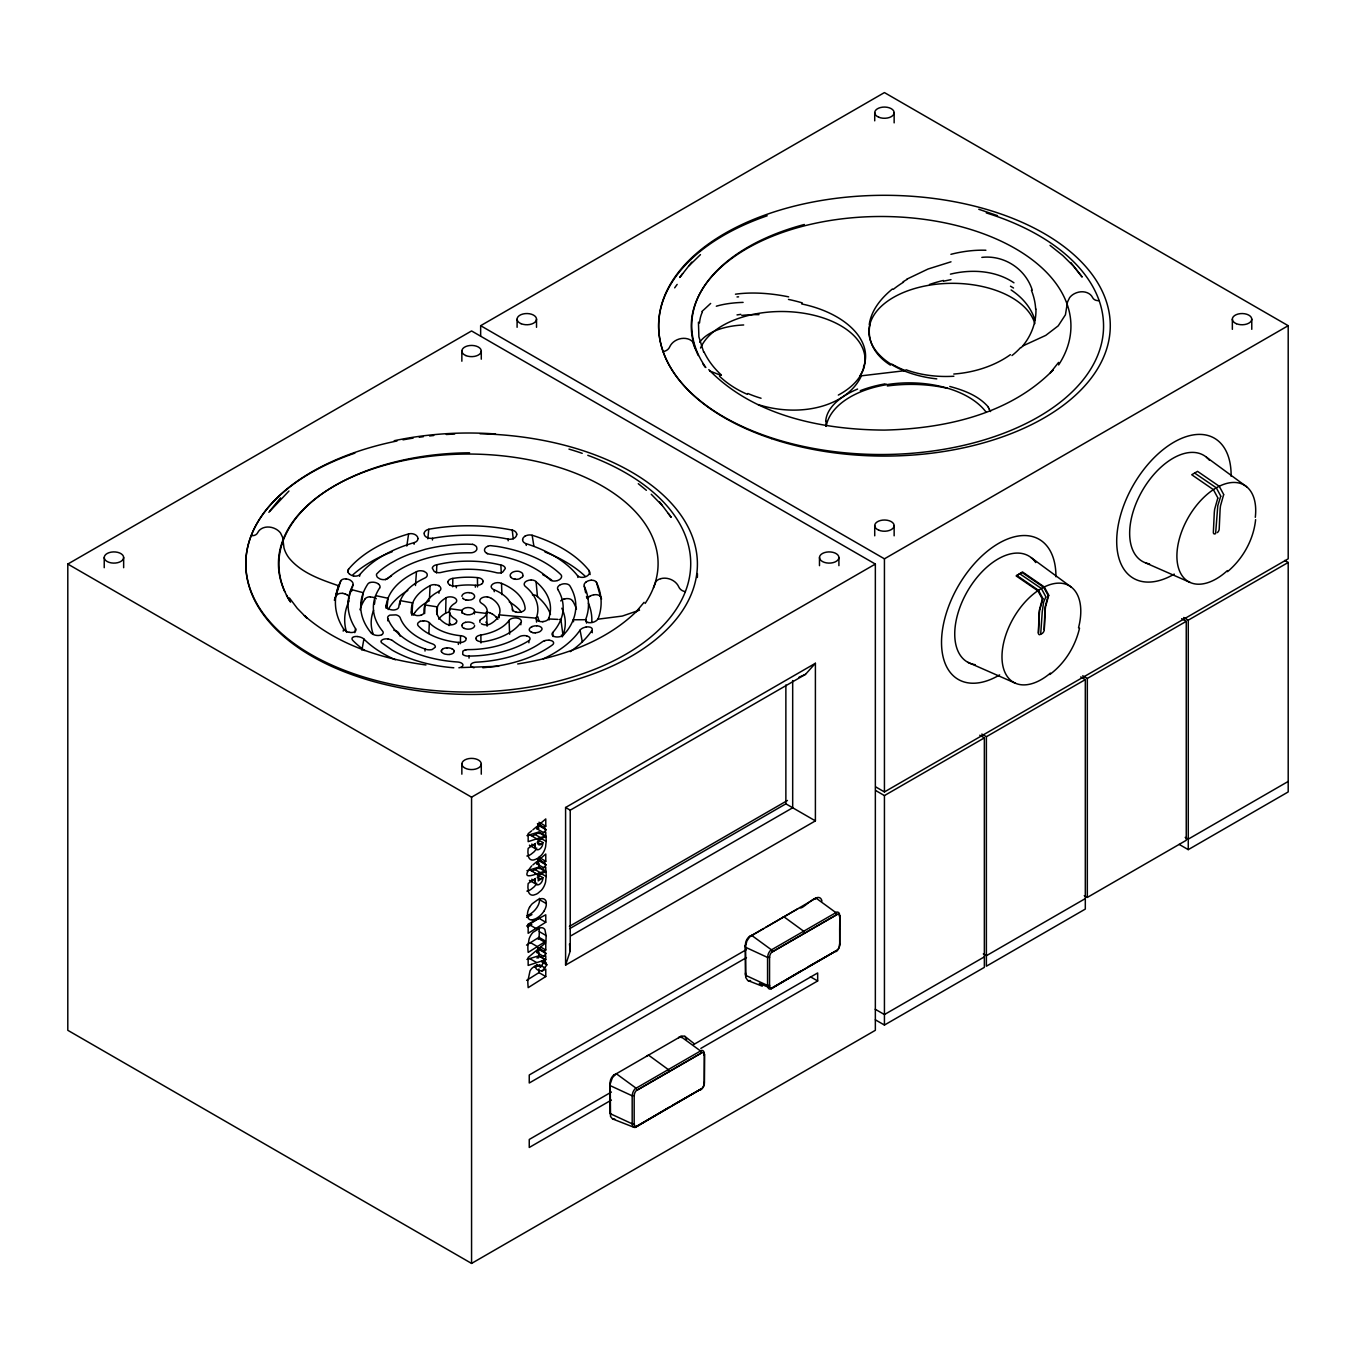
<?xml version="1.0" encoding="UTF-8"?>
<svg xmlns="http://www.w3.org/2000/svg" width="1356" height="1356" viewBox="0 0 1356 1356"><rect width="100%" height="100%" fill="white"/><g stroke="black" fill="none" stroke-linecap="round" stroke-linejoin="round"><path stroke-width="1.5" d="M480.651 336.186L480.651 325.694L884.434 92.581L1288.2 325.694L1288.2 558.825L884.434 791.938L875.908 787.022M538.925 927.996L539.281 932.064A41.087 23.713 -60 0 1 539.01 937.301L526.535 945.098M546.095 935.555L546.095 935.996A41.087 23.713 -60 0 1 545.824 941.233L528.196 952.387A52.087 30.069 -60 0 1 527.857 946.59L529.111 938.861A12.018 6.933 -60 0 1 530.094 936.555A10.78 6.221 -60 0 1 533.044 932.318L540.4 927.809A10.865 6.272 -60 0 1 543.62 928.335A11.577 6.678 -60 0 1 544.926 929.758L546.095 935.555L539.281 931.623M565.588 965.099L570.232 951.014L570.232 810.176L805.515 674.339L815.397 663.287L815.397 820.872L565.588 965.099L565.588 807.498L815.397 663.287M825.821 426.123L826.16 421.241M462.074 613.285L462.091 610.386L449.734 608.691L449.7 610.624M1041.984 633.608L1040.679 634.371L1042.255 611.641L1043.628 602.149L1045.747 597.149M1215.603 533.671L1217.79 505.669L1220.654 496.449M460.43 643.676L460.498 635.71A44.307 25.578 0 0 1 429.327 622.726L428.886 633.506M1039.815 634.693A3.204 1.831 -59.7 0 1 1038.408 633.099L1039.391 613.183A159.313 91.988 60 0 1 1039.73 609.963L1042.832 598.979M1042.391 633.32A3.204 1.848 -59.4 0 0 1044.239 629.659L1045.222 609.81A159.313 91.988 60 0 1 1045.578 606.59L1048.663 595.606M458.362 644.439L458.379 642.439A6.373 3.441 0.6 0 0 466.125 639.066A11.577 6.255 0.6 0 0 466.074 638.693L465.888 638.184M545.909 836.855A29.12 16.814 -60 0 1 546.163 841.432L545.587 846.873A13.729 7.916 -60 0 1 544.231 850.788A11.306 6.526 -60 0 1 543.603 852.009A10.39 6 -60 0 1 541.298 855.28L537.807 858.212A18.509 10.678 -60 0 1 536.145 859.128L533.705 859.958A11.373 6.56 -60 0 1 530.281 859.314A12.56 7.255 -60 0 1 528.518 856.755L527.925 852.568A37.849 21.849 -60 0 1 528.179 848.348L535.417 843.432A9.78 5.644 -60 0 0 535.179 846.059A7.492 4.322 -60 0 0 536.213 849.178L536.383 849.314M545.909 871.959A29.12 16.814 -60 0 1 546.163 876.535L545.587 881.959A13.729 7.916 -60 0 1 544.231 885.875A11.306 6.526 -60 0 1 543.603 887.112A10.39 6 -60 0 1 541.298 890.367L537.807 893.316A18.509 10.678 -60 0 1 536.145 894.231L533.705 895.062A11.373 6.56 -60 0 1 530.281 894.401A12.56 7.255 -60 0 1 528.518 891.858L527.925 887.655A37.849 21.849 -60 0 1 528.179 883.451L535.417 878.535M456.311 587.792L456.345 585.911A6.356 3.898 0.9 0 1 450.378 585.25L450.345 585.233A5.814 3.576 0.8 0 1 449.734 584.911M449.667 612.556L449.463 624.15L451.006 624.37M452.684 586.809L452.853 578.419A56.935 32.866 0 0 1 477.448 577.622A6.373 3.915 -0.5 0 1 483.075 581.199M438.666 619.15A32.137 18.543 0 0 1 445.649 613.183L445.988 597.894A31.629 18.255 0 0 0 445.904 623.777L446.649 624.167A6.119 3.458 1 0 0 449.005 624.794A6.356 3.593 1 0 0 455.175 623.709M539.451 898.333A9.153 5.288 -60 0 1 539.502 898.757L539.451 901.232A9.204 5.305 -60 0 1 538.163 905.367L536.959 907.452A15.119 8.729 -60 0 1 531.247 913.334L530.281 913.995A22.221 12.831 -60 0 1 528.721 914.859L526.789 915.656M529.518 907.35A11.187 6.458 -60 0 1 532.332 903.672L537.586 899.859A15.543 8.967 -60 0 1 543.468 898.774A12.984 7.492 -60 0 1 544.129 899.096L544.976 899.672A9.085 5.255 -60 0 1 546.265 902.265L546.265 905.164A9.204 5.305 -60 0 1 544.976 909.3L543.773 911.385M1035.95 309.117C1036.323 323.27 1030.645 337.169 1021.254 347.644M437.157 614.607L437.395 606.895L425.038 604.962L424.631 613.624M438.954 593.233L439.005 591.335A6.407 3.865 2.3 0 0 440.666 587.707M653.507 587.843L655.948 581.487A12.78 10.187 21.1 0 1 659.626 579.029L660.728 578.656M436.479 572.927L436.852 564.74A82.207 47.46 0 0 1 500.873 565.045L502.127 565.333A5.865 3.729 -2.5 0 1 503.907 566.266A6.746 4.288 -2.4 0 1 504.957 567.435L505.144 567.808A4.763 3.034 -2.3 0 1 505.313 568.503L502.686 572.113A5.068 3.22 -2.2 0 1 501.957 572.418A8.95 5.678 -2.3 0 1 501.33 572.605A6.153 3.898 -2.3 0 1 499.584 572.944A6.814 4.305 -2.3 0 1 498.72 572.961A6.272 3.966 -2.3 0 1 496.415 572.69A69.597 40.188 0 0 0 441.107 572.435A6.272 3.966 2.2 0 1 438.395 572.673A6.814 4.322 2.2 0 1 437.717 572.622A5.966 3.78 2.2 0 1 436.208 572.317A8.95 5.695 2.2 0 1 435.581 572.113A5.305 3.356 2.2 0 1 434.852 571.808L434.649 571.69A15.645 9.967 2 0 0 434.174 571.418L432.31 568.164A4.763 3.034 2.1 0 1 432.496 567.486L432.7 567.113A6.695 4.254 2.2 0 1 434.106 565.706A5.865 3.729 2.4 0 1 435.581 565.045L436.852 564.74M429.479 598.86L430.072 585.69A56.935 32.866 0 0 0 411.41 611.709L411.275 613.641M425.004 651.05L425.106 649.015A82.207 47.46 0 0 1 388.002 618.878L387.697 618.116A5.865 3.288 5.6 0 1 387.884 616.81A6.746 3.797 5.5 0 1 388.799 615.777L389.172 615.522A4.763 2.661 5.4 0 1 389.952 615.132L396.003 614.878A5.068 2.848 5.3 0 1 396.8 615.115A8.95 5.017 5.3 0 1 397.393 615.336A6.153 3.441 5.3 0 1 398.766 616.082A6.814 3.831 5.2 0 1 399.291 616.505A6.272 3.526 5.2 0 1 400.19 617.794A69.597 40.188 0 0 0 432.242 643.812A6.272 3.271 2.6 0 1 434.259 644.88A6.814 3.56 2.7 0 1 434.598 645.185A5.966 3.119 2.6 0 1 435.14 645.981A8.95 4.661 2.8 0 1 435.259 646.337A5.305 2.763 2.8 0 1 435.31 646.795L435.293 646.931A15.628 8.153 3.1 0 0 435.242 647.253L432.259 649.473A4.763 2.492 2.9 0 1 431.276 649.694L430.666 649.761A6.695 3.475 2.9 0 1 428.038 649.778A5.865 3.034 2.9 0 1 426.259 649.422L425.106 649.015M454.243 651.287L453.853 652.473A6.627 3.407 1.9 0 1 449.294 654.507M539.366 838.737L539.112 841.161M539.366 873.823L539.01 876.857M1048.29 595.572L1043.645 587.284L1021.949 572.402L1016.119 575.893L1037.815 590.758L1042.459 599.098M411.902 615.37L412.699 602.895L400.342 600.674L400.02 604.488M516.67 534.756L516.67 534.62A5.848 4.221 -4.3 0 0 516.653 533.959L516.653 533.959M522.636 539.654L522.67 539.264A5.644 3.983 -7.9 0 1 524.314 536.722L524.399 536.62A5.848 4.136 -8.4 0 1 525.077 536.129L525.128 536.112M415.461 585.521L416.462 571.757A82.207 47.46 0 0 0 386.257 605.217L385.952 608.098M491.279 586.012L491.516 585.419A11.577 7.017 -2 0 1 491.787 585.029A6.373 3.865 -2 0 1 501.534 583.351A56.935 32.866 0 0 1 525.094 608.013A6.204 3.593 -3.3 0 1 524.382 610.234A6.407 3.712 -3.3 0 1 517.653 612.319A4.848 2.814 -3.2 0 1 516.28 612.166M570.232 951.014L569.486 943.946M432.445 539.993L432.564 538.315A120.209 69.41 0 0 1 508.059 539.095A6.763 4.899 -4.2 0 0 514.941 537.722L515.246 537.349A5.644 4.068 -4.5 0 0 516.602 534.756M427.835 538.807L428.784 529.247A132.854 76.699 0 0 1 512.263 530.111A6.746 4.915 -5.9 0 1 516.704 533.925M387.799 620.845L388.002 618.878M387.002 607.776L388.036 598.267L375.646 595.623L375.256 598.454M414.072 544.265L414.258 542.586A6.763 4.78 8.6 0 0 417.953 538.586M698.442 322.169L698.899 336.881L703.679 352.119M704.34 1083.224L704.459 1054.07L704.34 1083.224A4.509 2.61 -60 0 1 701.51 1088.97M1255.622 519.636C1253.537 539.739 1242.943 558.723 1227.519 571.673M374.476 604.132L375.002 600.352M406.8 546.044L408.597 533.942A6.746 4.848 7.9 0 1 415.648 534.925A5.848 4.119 8.3 0 1 416.292 535.501L416.411 535.586A5.644 3.983 8.2 0 1 417.885 538.179L417.919 538.569M359.95 609.759A110.683 64.037 -0.2 0 1 360.679 607.708L363.289 592.708L350.95 589.453L349.509 595.945M1220.841 496.211L1216.298 487.821L1194.636 473.058M361.899 650.185L363.9 639.032A6.763 3.187 10.9 0 0 357.781 636.591M1043.018 598.742L1038.476 590.318L1016.814 575.436L1022.644 572.062L1044.306 586.962L1048.849 595.369M354.747 632.676L355.543 628.692A120.209 69.41 0 0 1 350.95 589.453L352.865 585.131A6.763 4.051 14.3 0 0 350.984 580.69L350.628 580.385A5.644 3.39 14.1 0 0 347.102 579.097L346.933 579.029A5.848 3.509 14 0 0 346.051 578.944M424.208 533.01L424.208 532.976A6.746 4.882 3.8 0 1 428.818 529.298M869.247 324.593C871.298 309.999 881.298 298.015 892.401 288.998M359.56 576.3L359.933 574.486A120.209 69.41 0 0 1 414.258 542.586M351.458 591.572L351.865 589.724M352.272 587.894L352.865 585.131M346.611 632.371A123.633 71.393 -0.1 0 1 347.661 604.284L349.102 597.793M1223.773 494.635L1219.214 486.262L1197.551 471.363L1191.721 474.736L1213.383 489.635L1217.925 498.042M447.938 581.877L447.904 581.961A4.034 2.475 0.8 0 0 447.955 582.843L448.548 583.843A12.984 7.95 0.9 0 0 448.972 584.317L449.616 584.826M343.187 631.133L343.695 629.133A132.854 76.699 0 0 1 338.593 585.758L340.746 580.978A6.746 4.136 15 0 1 345.966 578.859L346.051 578.927M1079.529 628.167C1075.308 646.354 1064.867 663.355 1049.781 674.525M347.814 571.859L348.543 569.232A132.854 76.699 0 0 1 408.597 533.942M335.22 597.606L334.44 600.335L340.746 580.978M335.491 596.691L338.593 585.758C320.694 579.537 301.151 572.978 288.811 557.723A33.12 26.391 21.1 0 1 283.997 547.926L282.641 537.383L280.573 533.077A12.78 10.187 21.1 0 0 276.895 529.688L275.793 529.026A13.424 10.695 21.1 0 0 257.708 532.671A7.17 5.712 21.1 0 1 251.165 535.637M381.273 641.015L381.155 641.829A5.373 2.729 7 0 0 381.443 642.625L392.087 650.083A106.277 61.359 0 0 0 403.919 655.999A108.904 62.885 0 0 0 409.071 658.101A107.548 62.105 0 0 0 453.802 667.779M863.891 367.205L862.586 370.815A83.225 49.257 5.7 0 1 859.823 376.002L905.215 370.646M1045.917 596.945L1041.391 588.521L1019.729 573.741M474.498 597.047L474.447 597.182A28.256 16.78 0 0 1 474.261 597.606L474.261 597.606M462.04 624.947L462.091 624.828A28.256 15.831 0 0 1 462.277 624.421L462.328 624.319M348.356 602.606L349.102 600.945M537.027 958.116C538.095 954.115 547.18 959.641 543.468 962.709A22.899 13.221 -60 0 1 542.705 963.963L540.976 966.506A14.255 8.221 -60 0 1 540.535 967.116L537.129 965.15M441.768 650.321L442.531 649.422M701.9 311.541L710.663 303.439M537.061 964.828C531.688 968.252 542.163 974.032 544.044 968.574A26.137 15.086 -60 0 0 544.705 967.76L546.451 965.37A13.797 7.967 -60 0 0 546.841 964.811L544.79 960.743M269.793 511.009L280.556 497.889M682.577 273.658L679.746 277.471L691.746 262.132M1058.595 362.408L1050.392 372.714L1053.087 370.002C1009.627 414.478 944.522 428.682 884.383 430.089C822.024 429.75 753.851 415.953 708.798 369.646M1022.678 346L1045.747 335.39L1058.222 325.847L1065.426 314.795L1067.511 301.981L1069.596 297.693A12.78 10.238 -19.3 0 1 1073.291 294.337L1074.393 293.693A13.424 10.746 -19.3 0 1 1092.563 297.54A7.17 5.746 -19.3 0 0 1099.14 300.591M268.844 512.297L288.964 491.008M636.083 611.861L644.049 602.352M536.756 828.686L539.298 825.804L546.112 829.736L543.57 832.618L536.756 828.686L538.959 828.126M536.756 863.772L539.298 860.907L546.112 864.84L543.57 867.704L536.756 863.772L538.959 863.213L538.959 867.06L545.773 870.993L545.773 867.145L543.57 867.704M536.756 952.471L539.298 949.59L546.112 953.522L543.57 956.404L536.756 952.471L538.959 951.912L538.959 955.76L545.773 959.692L545.773 955.844L543.57 956.404M456.04 622.98L455.989 623.031A24.272 13.746 1 0 1 455.565 623.421L455.497 623.472M800.413 971.252L771.479 988.558L836.855 950.437L808.464 966.591M669.05 1107.259L636.1 1126.904L701.476 1088.766L673.085 1104.937M689.051 265.776L700.459 254.623M638.761 609.166C606.827 641.608 561.689 656.796 517.687 663.965M537.434 823.617L544.248 827.55L545.773 826.177L545.773 818.939L537.908 825.635M537.434 858.721L544.248 862.653L545.773 861.28L545.773 854.026L537.908 860.738M537.434 947.403L544.248 951.336L545.773 949.98L545.773 942.725L538.959 938.793L538.247 939.403M545.773 942.725L528.162 957.455L528.162 965.421L545.773 959.692M536.976 826.431L532.891 829.821M536.976 861.518L532.891 864.908M1042.255 599.352L1039.357 610.251A159.313 90.445 59.2 0 0 1039.052 613.437L1038.408 633.049M1048.103 595.877L1045.188 606.759A159.313 90.445 59.2 0 0 1044.883 609.946L1044.239 629.659M1217.739 498.279L1214.654 509.263A159.313 91.988 60 0 0 1214.298 512.483L1213.349 532.366A3.204 1.831 -59.7 0 0 1214.739 533.976M1223.57 494.906L1220.485 505.907A159.313 91.988 60 0 0 1220.129 509.11L1219.197 528.993A3.204 1.848 -59.4 0 1 1217.332 532.603M531.688 830.804L528.162 833.669L528.162 841.635L545.773 835.889L545.773 832.059L543.57 832.618M531.688 865.891C517.67 883.485 537.942 872.603 545.773 870.993M527.637 927.08L531.789 924.453M526.552 635.845L526.484 635.828A4.915 2.61 -3.9 0 0 525.908 635.71L524.602 635.591A4.56 2.424 -3.8 0 0 523.67 635.608A12.119 6.475 -3.8 0 0 523.162 635.642A6.068 3.237 -3.8 0 0 521.619 635.879A6.39 3.407 -3.8 0 0 519.06 636.896A69.597 40.188 0 0 1 468.329 649.609A6.153 3.136 -0.1 0 0 463.803 650.592A8.95 4.577 -0.1 0 0 463.345 650.846A5.068 2.593 -0.1 0 0 462.854 651.219L462.718 654.372A4.763 2.424 -0.1 0 0 463.311 654.846L463.718 655.084A6.746 3.441 0 0 0 465.447 655.745A5.865 2.983 0 0 0 467.684 656.084L469.04 656.067A82.207 47.46 0 0 0 528.755 640.761L529.416 640.168A5.644 2.983 -4 0 0 529.942 639.235L530.01 638.846A6.424 3.407 -3.7 0 0 529.077 636.981A5.593 2.966 -3.8 0 0 528.687 636.693L526.755 635.862M521.501 577.453L520.077 578.334M537.773 874.688L542.892 877.637L538.247 880.892L538.247 875.281L534.84 873.315M537.773 839.601L542.892 842.551C537.908 848.992 535.01 840.5 540.976 838.906M586.216 581.91L586.64 581.639A5.644 3.407 -13.8 0 1 590.182 580.351L590.335 580.317A5.848 3.526 -14.2 0 1 591.233 580.215M805.515 674.339L799.023 677.237M590.114 596.199L590.165 596.165A4.153 2.509 -13.9 0 1 591.199 595.606L591.402 595.538A6.678 4 -14.2 0 1 593.674 594.826M781.768 918.063L783.802 916.707L803.701 931.233L804.633 933.233M678.627 1037.798L680.661 1036.442L700.543 1050.968L701.476 1052.968L637.032 1090.173L636.1 1088.19L616.217 1073.664L614.166 1075.003L681.526 1036.035L684.644 1036.17L694.153 1043.662M646.405 1056.409L648.439 1055.053L668.322 1069.579L669.271 1071.579M526.636 980.388L538.959 972.608L538.959 968.879M541.756 971.269L545.773 969.082L545.773 976.54L528.162 987.66L527.874 983.524A64.935 37.493 -60 0 1 527.823 981.202L530.01 970.93A7.628 4.407 -60 0 1 531.721 968.506L534.756 966.065A8.967 5.17 -60 0 1 538.501 965.235A8.441 4.865 -60 0 1 540.552 967.099M526.636 926.046L538.959 918.3L545.773 922.233L528.162 933.301L528.162 924.114L545.773 914.792L545.773 922.233M763.648 928.538L749.546 936.674L751.58 935.318L771.479 949.844L772.395 951.827L836.855 914.622L835.923 912.639L816.041 898.113L749.868 936.64L746.936 940.911L745.546 946.013L745.715 977.473L747.715 980.473L762.275 986.185M616.217 1073.664L612.353 1077.766L610.217 1083.936L610.522 1116.463L612.471 1118.886L633.93 1127.277M637.032 1090.173L701.476 1052.968M67.8 564.062L471.566 330.949L875.349 564.062L875.349 1030.306L471.566 1263.419L67.8 1030.306L67.8 564.062L471.566 797.175L875.349 564.062M480.651 325.694L884.434 558.825L1288.2 325.694M569.401 926.385L787.463 800.481M569.757 928.606L785.87 803.837L815.397 820.872M571.079 935.708L792.684 807.769L792.684 680.559M875.688 790.531L884.434 795.582L984.354 737.884L984.354 967.353L884.434 1025.051L875.349 1019.814M986.388 736.715L1085.308 679.61L1085.308 909.079L986.388 966.201L986.388 736.715L981.778 734.071M1082.732 675.78L1087.326 678.441L1186.246 621.336L1186.246 840.313L1087.326 897.418L1084.258 895.655M1183.669 617.505L1188.263 620.167L1288.2 562.469L1288.2 791.938L1188.263 849.636L1179.178 844.398M765.665 927.368L797.887 908.757M799.904 907.605C802.345 910.791 819.041 889.112 821.973 901.096M746.478 949.573L529.247 1074.986L529.247 1083.003L746.478 957.59M771.479 949.844L835.923 912.639M772.395 951.827L836.855 914.622M772.395 987.643L836.855 950.437M611.403 1092.038L529.247 1139.464L529.247 1147.481L611.403 1100.055M693.543 1044.612L817.668 972.947L817.668 980.964L700.832 1048.408M636.1 1088.19L700.543 1050.968M637.032 1125.988L701.476 1088.766M984.354 956.861L884.434 1014.559L875.23 1009.254M1085.308 898.587L986.388 955.709L983.32 953.929M1288.2 781.446L1188.263 839.144L1185.195 837.381M906.825 279.166L928.063 269.013L950.997 261.81M534.959 967.337L537.62 965.879M526.636 917.385L531.925 914.588M545.858 836.906L538.942 832.55L534.773 834.669M545.756 836.483L541.586 838.601M545.858 871.993L538.942 867.654L532.213 870.993M545.756 871.586L541.586 873.705M420.428 621.387L421.597 621.082A19.255 10.729 2.7 0 1 422.631 620.912L422.97 620.879M560.147 584.894L560.909 584.555A13.441 8.102 -8.7 0 1 561.621 584.3A6.017 3.61 -8.8 0 1 564.35 583.775L564.452 583.792A6.356 3.831 -8.7 0 1 569.876 585.826A107.548 62.105 0 0 1 573.232 619.777L573.554 621.743M419.784 621.641L419.58 621.743A6.627 3.695 2.9 0 0 417.987 623.014A6.424 3.593 2.8 0 0 418.563 626.15A56.935 32.866 0 0 0 458.379 642.439M639.524 610.166L622.302 616.065L597.843 619.2A7.119 3.763 -14.2 0 0 598.132 618.675A132.854 76.699 0 0 0 596.454 582.317L600.555 596.793A137.109 79.157 0 0 1 601.572 599.064M534.162 834.974L532.213 835.889M540.976 874.01L538.247 875.281M420.919 615.217L419.953 615.438A12.984 7.475 3.2 0 1 419.123 615.539L417.428 615.607A4.034 2.322 3.2 0 1 416.173 615.438L415.885 615.353M557.469 580.571L559.079 579.86A4.441 2.797 -7.8 0 0 559.604 579.52L559.842 579.334A6.966 4.39 -7.7 0 0 560.469 578.792A5.831 3.661 -8.1 0 0 561.096 578.012A6.831 4.288 -8.2 0 0 561.587 576.52A5.729 3.593 -8.4 0 0 561.231 575.147L560.672 574.469A107.548 62.105 0 0 0 531.196 555.892A108.904 62.885 0 0 0 523.28 552.892A106.277 61.359 0 0 0 506.381 548.18L503.398 547.553A107.548 62.105 0 0 0 497.177 546.434L490.431 545.637A5.441 3.678 -2.3 0 0 488.804 545.909L488.414 546.027A8 5.39 -2.5 0 0 487.77 546.282M526.942 835.635L538.959 831.957L545.773 835.889M526.942 870.738L538.959 867.06M526.942 959.438L538.959 955.76M750.58 980.591L748.224 980.693M563.91 599.115L564.672 598.894A2.848 1.712 -8.7 0 1 565.333 598.759L565.418 598.759M614.777 1119.056L612.844 1119.022M557.028 580.69L556.909 580.724A4.441 2.78 -7.9 0 1 556.282 580.843L556.214 580.86A6.661 4.254 -7.8 0 1 551.214 580.571A6.238 3.898 -7.7 0 1 549.807 579.52A94.903 54.799 0 0 0 489.465 554.146L489.092 554.096A6.051 4.034 -2.1 0 1 485.397 552.163A6.238 4.187 -2.4 0 1 484.634 550.841A7.288 4.899 -2.6 0 1 484.533 550.146A5.763 3.882 -2.6 0 1 484.685 549.146L484.821 548.807A7.407 4.983 -2.7 0 1 485.329 548.01A6.509 4.39 -2.6 0 1 486.431 546.993A6.238 4.187 -2.4 0 1 487.77 546.383M943.573 281.184L950.997 279.641M526.891 856.026L529.332 855.195A18.509 10.678 -60 0 0 530.993 854.28L534.044 851.822A10.458 6.034 -60 0 0 536.79 848.076M526.891 891.129L529.332 890.299A18.509 10.678 -60 0 0 530.993 889.383L534.044 886.909A10.458 6.034 -60 0 0 536.79 883.18M585.877 627.099L585.69 627.133A6.763 3.458 -11.6 0 0 580.046 630.133A120.209 69.41 0 0 1 543.264 658.83M394.206 440.717C427.445 433.7 461.65 431.547 495.516 433.971M885.078 384.358L886.265 384.155M532.315 919.893L535.535 918.809A22.221 12.831 -60 0 0 537.095 917.927L538.535 916.961A14.865 8.577 -60 0 0 543.79 911.418M737.02 314.914L740.817 314.355M543.519 621.54L543.62 621.523A6.356 3.576 -5.5 0 0 548.485 618.963L557.858 619.387M542.553 621.641L542.62 621.641A3.051 1.712 -5.4 0 1 541.756 621.675L541.434 621.658A6.661 3.763 -5.4 0 1 539.519 621.404L539.535 621.404M737.02 296.947L738.562 296.828M482.838 667.762L492.126 666.796A106.277 61.359 0 0 0 507.076 664.152A108.904 62.885 0 0 0 512.89 662.745A107.548 62.105 0 0 0 552.197 645.083L552.909 644.473A5.729 2.898 -6.9 0 0 553.485 643.575A6.78 3.424 -6.5 0 0 553.434 642.236A6.441 3.254 -6.4 0 0 552.417 641.168L552.214 641.049A4.492 2.271 -6.2 0 0 551.756 640.812L550.282 640.371A4.56 2.288 -6.2 0 0 549.756 640.286L549.655 640.269A4.441 2.237 -6.3 0 0 549.146 640.235L549.095 640.218M498.652 666.271L461.125 667.576M591.233 580.232L591.284 580.232A6.746 4.034 -14.1 0 1 596.403 582.334M767.564 957.455L769.547 957.37L769.547 985.405L767.564 985.473L745.478 975.252L745.275 945.013L745.478 947.234L767.564 957.455L767.564 985.473M632.184 1095.801L634.167 1095.716L634.167 1123.734L632.184 1123.819L610.098 1113.598L609.895 1083.342L610.098 1085.58L632.184 1095.801L632.184 1123.819M585.673 619.709L573.232 619.777A107.395 62.003 0 0 1 566.927 630.981L563.367 635.133A5.678 2.966 -7.9 0 1 561.672 636.134A6.644 3.492 -7.9 0 1 557.146 636.981A6.373 3.373 -7.8 0 1 553.18 635.998A6.238 3.305 -7.7 0 1 552.4 635.235A6.305 3.339 -7.5 0 1 552.723 632.54A94.903 54.799 0 0 0 557.892 589.555M423.106 620.895L423.14 620.895A5.39 3 2.7 0 1 423.75 620.895M981.846 257.386C1003.982 254.826 1025.594 268.844 1032.255 290.133M370.307 596.928L372.798 597.25A8.356 5.051 8.7 0 1 374.917 597.979L376.29 598.776M536.807 625.794L538.959 626.15A6.627 3.576 -4.5 0 1 542.027 628.862A5.797 3.153 -5 0 1 541.705 629.862L540.519 631.184A5.797 3.153 -5 0 1 538.773 632.099A6.729 3.678 -4.9 0 1 536.552 632.642A5.899 3.22 -4.9 0 1 535.264 632.744M559.384 619.455L560.892 619.506L562.977 635.167A97.123 56.071 0 0 1 562.215 636.896M561.418 635.116L562.977 635.167A97.056 56.037 0.1 0 0 561.842 608.234M342.339 593.352L342.17 593.335A6.949 4.254 15.1 0 0 336.678 595.403M538.959 621.234A5.899 3.322 -5.4 0 1 538.315 620.98A6.373 3.593 -5.4 0 1 536.213 618.183L499.144 614.861L499.228 617.777M364.781 650.592A132.854 76.699 0 0 1 352.899 640.524A6.746 3.22 12.1 0 1 353.119 637.1L353.187 637.134A5.848 2.78 10.8 0 1 357.137 636.506L357.781 636.506M487.346 596.979L487.736 597.03A5.916 3.475 -1 0 1 489.482 597.454L491.431 598.437M343.441 593.504L343.526 593.521A4.763 2.848 14.1 0 1 344.78 593.826L345.204 593.962M425.954 664.965C382.341 658.965 338.034 645.117 304.388 615.641L306.964 618.234L297.252 608.302L289.404 597.911M353.543 575.995L354.069 576.08A6.763 4.288 12.5 0 0 359.882 574.469M472.583 544.366L467.108 544.146A107.548 62.105 0 0 0 449.955 545.061L441.497 546.095A104.226 60.172 0 0 0 425.36 549.299L410.071 554.011A104.226 60.172 0 0 0 396.494 559.977L390.291 563.469A107.548 62.105 0 0 0 379.477 571.198L376.697 573.961A5.695 3.593 8.1 0 0 376.476 575.198L377.019 576.724A5.627 3.56 7.7 0 0 377.866 577.656L379.968 578.927A5.661 3.576 7.7 0 0 381.392 579.368L382.443 579.554A6.322 3.966 7.6 0 0 385.596 579.402A6.899 4.322 7.6 0 0 386.528 579.148A5.983 3.746 7.5 0 0 387.918 578.385L388.155 578.181A94.903 54.799 0 0 1 470.464 552.79L471.278 552.756A5.916 3.966 -0.2 0 0 472.803 552.519A6.899 4.644 -0.2 0 0 473.549 552.282A6.322 4.271 0.1 0 0 476.058 550.655L476.532 550.011A5.661 3.831 0.2 0 0 476.905 549.01L476.651 547.163A5.627 3.797 0.1 0 0 475.973 546.163L474.363 544.993A5.695 3.882 -0.3 0 0 472.583 544.349M349.255 632.269L349.306 632.286A5.848 3 12.9 0 0 350.204 632.421L350.373 632.455A5.644 2.898 12.5 0 0 353.746 632.167L354.17 632.065A6.763 3.475 11.8 0 0 355.543 628.692M393.867 630.286L394.596 630.438A5.051 2.831 5.3 0 1 395.41 630.676A9.729 5.475 5.2 0 1 396.02 630.896A6.272 3.509 5.3 0 1 397.427 631.659A6.933 3.898 5.2 0 1 397.969 632.099A6.288 3.526 5.2 0 1 398.8 633.184L398.901 633.405A70.919 40.951 0 0 0 400.037 636.066M532.789 632.557L531.281 632.065M588.148 622.455L588.029 622.421A6.475 3.492 -13.4 0 1 585.826 619.692M949.776 386.46C963.726 390.206 978.252 395.562 988.049 406.698M474.041 667.813L472.736 667.372A6.204 2.915 -1 0 1 470.956 666.067A6.475 3.051 -1 0 1 472.159 663.27A6.204 2.932 -0.8 0 1 475.753 662.203L476.481 662.152A94.903 54.799 0 0 0 542.315 641.829A6.238 3.204 -6.2 0 1 544.417 640.778M720.9 375.341L709.764 370.985M978.761 209.265L997.524 215.655M489.787 612.743L491.787 613.726M438.869 585.826L439.734 586.453A19.255 11.628 2.3 0 1 440.31 587.029L440.429 587.182M759.275 983.388L768.886 987.456M438.242 585.504L438.005 585.402A6.627 4.017 2.2 0 0 435.361 584.707M1145.498 562.842L1190.009 582.402M967.947 662.355L1015.593 683.305M424.106 571.435L425.75 572.368A17.018 10.628 3.9 0 1 426.242 572.808L426.615 573.198A3.746 2.339 3.8 0 1 427.055 573.927L427.089 574.08A6.407 4 3.7 0 1 424.886 578.029A69.597 40.188 0 0 0 398.817 606.895A6.407 3.712 5.3 0 1 394.833 609.844A4.356 2.526 5.6 0 1 393.63 609.997L392.715 609.963A17.018 9.916 5.6 0 1 391.884 609.895L390.07 609.505A5.78 3.373 5.5 0 1 387.952 608.573A6.746 3.882 6 0 1 386.104 605.2M1010.474 286.184L1013.525 288.014M894.452 365.645L891.892 364.137M1284.708 560.452L1288.2 562.469M1181.652 618.675L1186.246 621.336M1080.715 676.949L1085.308 679.61M979.761 735.223L984.354 737.884M565.588 807.498L570.079 810.091M810.396 976.778L817.668 980.964M538.959 822.245L545.773 826.177M537.671 824.024L544.959 828.669A18.56 10.712 -60 0 0 546.027 829.669L546.112 829.736M535.111 834.516L541.925 838.449M541.095 838.466L546.197 841.415M529.62 834.737L536.434 838.669M537.179 842.127L540.586 844.093M531.721 844.127L535.128 846.093M529.416 845.246L536.23 849.178M538.959 857.348L545.773 861.28M537.722 859.196L544.959 863.772A18.56 10.712 -60 0 0 546.027 864.755M535.111 869.62L541.925 873.552M541.095 873.552L546.197 876.518M529.62 869.84L536.434 873.773M537.179 877.213L540.586 879.18M531.721 879.23L535.128 881.197A7.492 4.322 -60 0 0 536.213 884.282L536.383 884.417M529.416 880.349L536.23 884.282A5.577 3.22 -60 0 0 539.773 884.095A4.661 2.695 -60 0 0 542.129 881.163A6.068 3.509 -60 0 0 542.875 877.654M539.552 899.706L546.366 903.638M530.298 925.216L537.112 929.148M538.959 937.318L545.773 941.25M540.671 947.03L545.773 949.98M530.433 942.606L537.247 946.539M537.671 947.81L544.959 952.471A18.56 10.712 -60 0 0 546.027 953.454L546.112 953.522M542.281 960.709L545.756 962.828M541.722 961.862L546.841 964.811M529.62 958.523L536.434 962.455M539.586 964.811L544.705 967.76M538.959 972.608L545.773 976.54M392.07 640.252L392.545 640.591A94.903 54.799 0 0 0 457.345 661.982A6.238 2.966 0.9 0 1 459.887 662.423A6.712 3.187 0.9 0 1 460.43 662.609A6.272 2.983 0.9 0 1 462.684 664.22L462.735 664.287A4.441 2.085 1.3 0 1 462.837 664.525L462.871 664.576A4.56 2.153 1.5 0 1 462.938 664.864L462.786 665.728A4.492 2.119 1.4 0 1 462.582 666.05L462.582 666.05A6.441 3.034 1.2 0 1 461.091 667.135A6.78 3.17 1.1 0 1 458.887 667.796M347.102 594.86L347.051 594.826A6.136 3.695 14.1 0 0 345.187 593.996M1246.605 486.736L1206.467 457.243M1071.274 587.114L1031.085 557.57M539.298 825.804L539.213 825.736A18.56 10.712 -60 0 1 538.129 824.753M539.213 860.84L539.298 860.907A18.56 10.712 -60 0 1 538.129 859.84L538.146 859.84M539.213 949.522L539.298 949.59A18.56 10.712 -60 0 1 538.129 948.539M1050.053 245.385L1062.799 255.555L1073.511 266.166L1082.173 277.048L1070.816 262.522M638.286 483.702L646.388 490.313M684.983 1036.408L686.594 1039.442M651.253 494.262L662.287 505.534M370.883 632.591L371.68 633.455A5.78 3.034 8.1 0 0 373.425 634.557A6.492 3.458 7.9 0 0 381.833 634.693M659.558 501.856L671.186 517.331L668.339 513.5M544.875 828.567L544.434 827.889A7.492 4.322 -60 0 1 544.248 827.55M544.959 863.772L544.485 863.06A7.492 4.322 -60 0 1 544.248 862.653M544.875 952.353L544.519 951.827A7.492 4.322 -60 0 1 544.248 951.353M538.518 957.98L538.027 956.895M533.908 546.332L532.145 535.23A132.854 76.699 0 0 1 589.029 570.503L590.131 574.537M586.165 627.014A5.644 2.848 -12.1 0 1 589.69 627.116L589.775 627.116A5.848 2.915 -12.3 0 1 590.504 627.336A6.746 3.356 -11.9 0 1 591.792 630.71L592.301 632.71M586.165 581.894A6.763 4.102 -13.1 0 0 584.317 586.334L584.86 589.131M585.063 590.046L585.673 592.809M586.487 596.504L586.894 598.352M522.585 539.671A6.763 4.729 -7.2 0 0 526.128 543.671A120.209 69.41 0 0 1 577.52 575.639L577.91 577.453M586.589 623.133L585.775 619.217A120.209 69.41 0 0 0 584.266 586.351M580.046 630.133L582.385 642.117M475.956 638.608L476.346 639.744A4.543 2.458 -0.9 0 0 477.159 640.456M552.723 632.54L553.197 636.54M526.077 543.739L526.281 545.434M512.263 530.111L513.229 538.891M550.485 614.404A83.903 48.443 0 0 0 537.468 596.674L536.078 581.775A82.207 47.46 0 0 1 548.858 617.997L549.061 619.946M536.247 618.183L536.569 622.099M508.059 539.095L508.195 540.773M528.755 640.761L528.908 642.761M509.009 620.523A6.373 3.576 -2.9 0 1 513.517 618.065L513.534 618.082A5.814 3.271 -2.9 0 1 514.365 617.963L515.416 617.912A11.577 6.509 -2.9 0 1 516.263 617.946A6.373 3.576 -2.9 0 1 520.772 622.845L520.84 624.794M512.568 610.827L512.466 608.895A44.307 25.578 0 0 0 494.194 589.792A6.356 3.865 -1.8 0 1 491.228 586.69M500.873 565.045L501.262 573.215M509.653 634.201L509.059 620.506A44.307 25.578 0 0 1 480.872 635.049A6.492 3.509 -0.9 0 0 476.295 637.15M501.5 583.368L501.94 594.623M494.194 589.792L494.245 591.691M487.007 626.082L486.787 613.471L474.447 611.98L474.447 613.912M695.086 348.594L692.628 341.78A12.78 10.238 -19.3 0 0 688.933 339.288L687.831 338.898A13.424 10.746 -19.3 0 0 669.644 347A7.17 5.746 -19.3 0 1 663.084 351.577M480.872 635.049L480.973 642.998M477.448 577.622L477.549 586.928M475.346 587.165L475.329 585.284A44.307 25.578 0 0 0 456.345 585.911M469.04 656.067L469.04 658.118M1251.774 319.152L1251.774 329.339M1232.35 319.152L1232.35 329.339M1188.263 620.167L1188.263 849.636M1087.326 678.441L1087.326 897.418M894.146 112.667L894.146 122.871M894.146 525.62L894.146 535.823M884.434 558.825L884.434 791.938M884.434 795.582L884.434 1025.051M874.722 112.667L874.722 120.837M874.722 525.62L874.722 535.823M838.906 557.502A9.712 5.61 0 0 1 824.346 562.367A9.712 5.61 0 0 1 824.346 552.655A9.712 5.61 0 0 1 838.906 557.502L838.906 565.655M819.482 557.502L819.482 565.655M785.87 684.966L785.87 803.837M536.518 319.152L536.518 327.305M517.094 319.152L517.094 327.305M481.278 351.034L481.278 359.187M481.278 763.987A9.712 5.61 0 0 1 466.718 768.835A9.712 5.61 0 0 1 466.718 759.123A9.712 5.61 0 0 1 481.278 763.987L481.278 774.174M471.566 797.175L471.566 1263.419M461.854 351.034L461.854 361.221M461.854 763.987L461.854 774.174M123.65 557.502A9.712 5.61 0 0 1 109.09 562.367A9.712 5.61 0 0 1 109.09 552.655A9.712 5.61 0 0 1 123.65 557.502L123.65 567.706M104.226 557.502L104.226 567.706M284.692 591.538A189.823 109.599 0 0 1 479.109 454.226A189.823 109.599 0 0 1 645.134 603.437M290.557 602.166A189.823 109.599 0 0 1 286.438 595.115M587.792 455.311A222.452 128.43 0 0 1 634.981 648.66A222.452 128.43 0 0 1 296.828 645.473A222.452 128.43 0 0 1 354.916 453.124M568.961 449.107A222.452 128.43 0 0 1 582.216 453.328M685.373 591.623A7.17 5.712 21.1 0 1 678.814 586.979A13.424 10.695 21.1 0 0 660.745 578.673M597.776 619.2A6.695 3.526 -14.1 0 1 593.013 622.285L592.911 622.319A5.797 3.153 -13.6 0 1 592.148 622.523L592.08 622.506A6.322 3.407 -13.6 0 1 589.775 622.675L589.165 622.658A3.068 1.661 -13.5 0 1 588.351 622.523M531.298 579.978A6.746 4.17 -4.9 0 1 536.23 581.707M548.858 617.997A6.305 3.543 -5.6 0 1 548.468 618.946M439.005 591.335A44.307 25.578 0 0 0 424.021 611.759A6.356 3.661 3.1 0 1 421.75 614.912L421.699 614.929A5.814 3.356 3.2 0 1 421.072 615.166M430.005 585.656A6.407 3.865 2.3 0 1 435.293 584.707M477.312 640.574A6.492 3.509 -0.9 0 0 480.533 641.693A6.204 3.356 -0.9 0 0 484.363 641.591A56.935 32.866 0 0 0 520.721 622.828M512.382 608.895A6.407 3.712 -3.3 0 0 515.314 611.878L515.45 611.895A5.814 3.373 -3.2 0 0 516.094 612.081M475.329 585.3A6.373 3.915 -0.5 0 0 481.16 584.25L481.261 584.182A5.831 3.576 -0.5 0 0 481.719 583.86M379.578 588.063A94.903 54.799 0 0 0 382.595 631.133A6.339 3.373 7.3 0 1 381.782 634.659M370.9 632.625A107.548 62.105 0 0 1 367.51 584.521A8.136 4.949 8.3 0 1 369.9 582.47M395.359 659.762A120.209 69.41 0 0 1 363.9 639.032M432.53 538.247A6.763 4.814 4.5 0 1 425.801 536.739L425.547 536.518A5.644 4.051 4.5 0 1 424.275 533.196M415.529 615.302A6.39 3.695 3.2 0 1 411.343 611.692M460.515 635.693A6.373 3.441 0.6 0 1 465.447 637.608M423.852 620.862A6.424 3.593 2.8 0 1 429.445 622.692M447.955 581.656A6.39 3.915 0.8 0 1 452.836 578.385M591.809 630.71A132.854 76.699 0 0 1 570.198 651.677M536.366 617.726A69.597 40.188 0 0 0 525.331 586.419A6.407 3.915 -4.5 0 1 525.009 582.283A4.356 2.661 -4.8 0 1 525.721 581.605L526.416 581.199A17.018 10.39 -4.8 0 1 527.06 580.843L528.772 580.283A5.78 3.526 -4.8 0 1 531.281 580.012M445.887 597.827A6.424 3.78 1 0 1 453.548 597.403A6.136 3.61 1.1 0 1 456.175 599.25A5.305 3.119 1 0 1 456.599 599.962L456.599 600.064A6.424 3.78 1 0 1 454.853 603.335A18.984 10.967 0 0 0 454.836 618.828A6.238 3.526 1 0 1 456.616 620.845M416.394 571.724A6.475 4.068 3.8 0 1 424.021 571.385M373.019 633.642A97.056 56.037 0.1 0 1 373.578 610.386M449.073 625.591A19.272 11.119 0 0 1 449.819 623.37M485.923 622.116A19.272 11.119 0 0 1 487.448 625.557M487.533 596.894A6.475 3.814 -1 0 0 480.6 598.894A6.475 3.814 -1 0 0 481.651 603.352A18.984 10.967 0 0 1 481.685 618.828A6.373 3.61 -1 0 0 480.041 622.421M491.482 598.403A32.375 18.747 -0.1 0 1 495.533 601.522A31.629 18.255 0 0 1 490.635 623.777L490.262 623.98A6.187 3.492 -1 0 1 486.99 624.845A6.373 3.61 -1 0 1 481.312 623.709M486.16 612.234A6.339 3.729 -1 0 1 489.685 612.759M491.889 613.675A31.561 18.306 -0.3 0 1 495.991 616.861M495.889 616.895A32.137 18.543 0 0 1 497.94 619.251M480.16 620.234A8.678 4.915 -1.1 0 1 480.431 619.861M441.649 651.643A5.882 3.017 1.4 0 0 441.971 652.287A6.746 3.458 1.4 0 0 443.192 653.338A5.78 2.949 1.5 0 0 444.988 654.101L447.48 654.49A5.78 2.949 1.5 0 0 449.277 654.456M441.276 651.677A6.509 3.339 1.2 0 1 441.293 650.439M442.31 649.219A6.509 3.339 1.2 0 1 449.463 647.999A6.509 3.339 1.2 0 1 454.175 651.134M446.565 648.032A6.746 3.475 1.4 0 1 447.378 647.982M451.921 648.795A6.797 3.492 1.4 0 1 452.395 649.032M535.247 632.913A6.458 3.543 -4.9 0 1 532.891 632.76M531.01 631.913A6.322 3.458 -4.9 0 1 529.264 629.642A6.763 3.695 -4.7 0 1 529.315 629.201A6.305 3.441 -4.7 0 1 536.62 625.811M531.654 626.777A6.763 3.695 -4.7 0 1 532.179 626.557M522.636 575.961A5.899 3.695 -3.8 0 0 522.857 575.147A6.729 4.221 -3.7 0 0 522.569 573.707A5.797 3.627 -3.8 0 0 521.467 572.486L519.484 571.537A5.797 3.627 -3.8 0 0 517.789 571.232A6.627 4.119 -4.1 0 0 511.992 572.622L510.687 573.876A6.458 4.051 -3.5 0 0 512.534 578.537A6.458 4.051 -3.5 0 0 520.06 578.588M522.941 575.995A6.458 4.051 -3.5 0 1 521.924 577.419M515.246 579.131A6.763 4.221 -3.6 0 1 514.449 579.012M510.873 577.198A6.763 4.221 -3.6 0 1 510.619 576.842M464.413 628.404A6.187 3.475 0 0 0 467.261 629.099A6.661 3.729 0 0 0 469.261 629.099A6.119 3.424 0 0 0 471.668 628.591A6.407 3.593 0.1 0 0 474.6 625.591M464.311 628.421A6.407 3.593 0.1 0 1 462.684 627.387A6.543 3.661 0 0 1 461.955 625.319M462.684 623.879A6.543 3.661 0 0 1 465.481 622.319M465.464 622.421A9.594 5.356 -0.1 0 1 466.125 622.251A6.153 3.458 0 0 1 467.973 622.048A6.899 3.882 0 0 1 468.566 622.048A6.288 3.526 0 0 1 470.413 622.251A7.695 4.305 0 0 1 470.905 622.37A5.593 3.136 0 0 1 472.159 622.794A7.661 4.288 0.1 0 1 473.532 623.624A5.814 3.254 0 0 1 474.041 624.133M469.261 592.657A6.661 3.966 0 0 0 467.261 592.657A6.119 3.644 0 0 0 464.854 593.199A6.407 3.814 -0.1 0 0 461.921 596.352M469.108 592.657A6.119 3.644 0 0 1 471.939 593.369M472.024 593.284A6.543 3.882 0 0 1 474.583 596.64M473.854 598.182A6.543 3.882 0 0 1 471.04 599.827A9.594 5.712 0.1 0 1 470.413 599.911A6.153 3.644 0 0 1 468.566 600.115A6.899 4.102 0 0 1 467.973 600.115M467.718 600.25A6.543 3.882 0 0 1 465.786 600.013M466.108 599.894A7.695 4.56 0 0 1 465.616 599.793A5.593 3.322 0 0 1 464.362 599.335A7.661 4.56 -0.1 0 1 463.006 598.454M463.176 598.572A5.593 3.322 0 0 1 462.701 598.047M588.402 603.166A123.566 71.343 0 0 1 591.775 622.235M587.64 598.691A6.865 4.17 -13 0 1 589.199 596.776A7.628 4.61 -13.8 0 1 589.894 596.216M594.047 594.792A5.424 3.237 -14.2 0 1 594.962 594.691L595.064 594.674A7.051 4.221 -14.2 0 1 600.572 596.776M352.848 574.842A137.109 79.157 0 0 1 392.24 551.706M544.993 551.977A137.109 79.157 0 0 1 585.25 576.3M342.356 593.352A5.119 3.068 14.1 0 1 343.271 593.47M347.255 595.013A6.916 4.085 14.7 0 1 347.916 595.47L348.017 595.521A6.865 4.187 13.6 0 1 349.17 596.759M349.238 632.354A6.746 3.509 12.9 0 1 343.712 629.133M525.145 536.129A6.746 4.746 -8.7 0 1 532.111 535.281M589.013 570.52A6.746 4.305 -14.5 0 1 588.131 575.181A5.848 3.763 -13.1 0 1 587.487 575.741L587.334 575.808A5.644 3.627 -13.3 0 1 583.86 577.215L583.385 577.3A6.763 4.373 -13.4 0 1 577.554 575.622M349.221 573.944A6.746 4.356 13.1 0 1 348.594 569.249M353.543 575.944A5.644 3.593 13.1 0 1 349.628 574.063M385.409 579.673A110.328 63.647 -0.1 0 1 388.392 577.792A114.802 66.291 0 0 1 391.494 575.927M381.273 641.015A6.204 3.153 6.6 0 1 382.697 639.608A6.475 3.288 6.5 0 1 388.325 638.981M388.07 638.998A6.204 3.153 6.6 0 1 391.799 640.269M544.417 640.795A6.712 3.424 -6.3 0 1 545.01 640.608M544.993 640.591A6.272 3.204 -6.3 0 1 549.027 640.202M557.909 589.538A6.238 3.78 -8.2 0 1 559.638 585.165M560.706 600.928A6.441 3.898 -8.1 0 1 561.079 600.606L561.181 600.522A4.254 2.559 -8.5 0 1 561.808 600.081L563.028 599.437A18.425 11.153 -8.6 0 1 563.893 599.098M565.757 598.708A4.39 2.644 -8.7 0 1 566.605 598.606L566.825 598.606A6.441 3.882 -8.7 0 1 572.368 600.674M572.537 600.64A110.294 63.732 -0.1 0 1 576.47 609.132M487.465 553.638A6.949 4.644 -2.1 0 1 486.685 553.265M542.739 574.673A110.158 63.596 0 0 1 551.689 579.995M537.756 616.675A70.919 40.951 0 0 1 538.857 620.862M532.416 594.809A6.933 4.305 -5 0 1 537.671 596.572M388.189 609.573A83.903 48.443 0 0 1 407.8 590.453M543.519 621.54A6.051 3.424 -5.4 0 1 542.756 621.624M465.227 650.016A6.814 3.492 0 0 1 466.006 649.829M413.343 614.878A57.952 33.493 0.2 0 1 414.597 612.929M414.868 612.539A57.935 33.459 0 0 1 429.394 600.725M509.297 601.911A57.935 33.459 0 0 1 521.246 611.98M438.615 585.385A4.322 2.61 2.2 0 1 439.141 585.673M465.549 637.744A5.814 3.136 0.6 0 1 465.769 638.049M419.733 621.387A4.322 2.407 2.8 0 1 420.224 621.201M476.007 638.591A4.882 2.644 -0.9 0 1 475.99 637.862M483.075 581.3A3.932 2.407 -0.5 0 1 483.126 581.86L482.702 582.792A5.644 3.458 -0.5 0 1 481.922 583.775M445.615 613.166A6.492 3.831 1.1 0 1 449.514 612.183M456.667 620.946A6.56 3.712 1 0 1 456.582 622.082L456.582 622.082A5.119 2.898 1.1 0 1 456.294 622.641M370.035 582.555A6.475 3.932 8.8 0 1 378.527 584.063M378.494 584.08A6.339 3.831 8.6 0 1 379.629 588.08M360.696 607.403A111.124 64.207 0.1 0 1 364.832 599.301M364.713 599.25A8.119 4.932 8.4 0 1 370.239 596.725M986.287 212.926A222.452 128.43 0 0 1 1055.087 406.122A222.452 128.43 0 0 1 713.544 410.563A222.452 128.43 0 0 1 767.208 215.774M698.255 355.509A189.823 109.599 0 0 1 889.689 216.604A189.823 109.599 0 0 1 1058.612 364.934M705.018 367.018A189.823 109.599 0 0 1 702.9 363.849M721.375 375.019A89.784 69.715 7.3 0 1 704.086 352.018M747.309 394.308A87.072 67.376 7 0 1 719.494 376.205M700.543 348.051A83.496 48.206 0 0 1 824.058 318.219A83.496 48.206 0 0 1 838.33 395.071M741.8 315.423A87.174 42.426 12.2 0 1 759.004 314.643M788.463 299.422A85.597 41.426 13.3 0 1 802.26 302.88M801.735 303.964A83.462 49.375 5.6 0 1 863.467 367.12M735.461 294.201A87.801 39.019 13.3 0 1 788.65 296.862M716.324 306.219A89.716 33.408 11.6 0 1 743.105 302.388M699.527 322.982A59.122 31.747 57.6 0 1 702.374 312.05M861.111 376.426A83.462 58.325 11 0 1 758.14 404.596M761.055 398.24A85.597 62.427 10.3 0 1 747.834 393.477M988.778 408.749A85.597 33.375 7.2 0 1 990.575 411.563M987.744 406.715A85.123 33.781 5.4 0 1 989.304 408.732M887.332 385.985A83.258 38.816 -0.8 0 1 947.641 388.375M860.297 390.664A83.225 42.646 -1.5 0 1 884.654 383.968M825.719 421.258A83.513 41.511 -2.1 0 1 857.585 389.053M826.194 426.36A83.496 48.206 0 0 1 896.706 383.409A83.496 48.206 0 0 1 986.185 412.275M1031.408 290.303A90.598 70.173 8.9 0 1 1035.662 309.117M950.929 254.318A90.377 53.782 -22.4 0 1 985.897 250.25M903.062 281.811A86.106 47.596 -17.3 0 1 907.113 279.37M893.248 289.353A85.597 48.274 -16.8 0 1 903.554 282.133M890.4 365.12A83.258 52.799 -8.2 0 1 869.925 324.593M905.316 370.544A83.225 51.799 -4.1 0 1 894.553 365.578M953.878 376.239A83.258 52.104 -4.3 0 1 906.079 369.781M1020.644 347.509A85.597 63.732 -1.5 0 1 1011.983 355.56M1010.423 354.645A84.14 56.121 -5.5 0 1 953.777 374.036M1011.101 289.964A83.089 60.698 -4.5 0 1 1035.069 320.491M950.437 274.149A82.207 62.681 -25.2 0 1 1013.949 282.811M929.487 284.472A87.191 51.935 -14.7 0 1 943.437 280.455M936.776 378.883A83.496 48.206 0 0 1 869.162 328.118A83.496 48.206 0 0 1 948.539 283.37A83.496 48.206 0 0 1 1034.831 323.626M699.645 342.204A79.885 41.663 13.9 0 1 743.681 324.965M705.866 367.544A192.722 111.26 0 0 1 804.362 224.486M289.998 601.335A192.722 111.26 0 0 1 469.583 452.802M480.024 433.767A225.842 130.396 0 0 1 676.254 619.167A225.842 130.396 0 0 1 304.117 651.541A225.842 130.396 0 0 1 396.986 440.988M402.986 439.836A225.842 130.396 0 0 1 413.122 438.124M419.258 437.225A225.842 130.396 0 0 1 423.377 436.683M429.581 435.954A225.842 130.396 0 0 1 433.734 435.513M446.294 434.496A225.842 130.396 0 0 1 454.701 434.039M610.149 1083.156A6.78 3.915 -60 0 1 614.132 1074.715M632.421 1095.631A6.187 3.576 -60 0 1 636.066 1087.902M634.32 1095.597A4.509 2.61 -60 0 1 636.998 1089.97M610.929 1114.581A6.78 3.915 -60 0 1 610.149 1111.259M636.066 1127.226A6.187 3.576 -60 0 1 632.421 1123.717M636.998 1126.226A4.509 2.61 -60 0 1 634.32 1123.666M704.239 1082.257A6.187 3.576 -60 0 1 700.594 1089.97M700.594 1050.646A6.187 3.576 -60 0 1 704.222 1054.171M701.51 1052.731A4.509 2.61 -60 0 1 704.171 1055.273M678.678 1037.442A6.78 3.915 -60 0 1 681.441 1037.577M975.252 664.694A61.274 35.375 -60 0 1 968.015 590.301A61.274 35.375 -60 0 1 1035.73 562.554M1050.392 673.118A55.732 32.171 -60 0 1 1002.016 658.558A55.732 32.171 -60 0 1 1047.307 585.606A55.732 32.171 -60 0 1 1078.512 627.811M1149.549 563.91A61.274 35.375 -60 0 1 1142.345 490.618A61.274 35.375 -60 0 1 1209.416 460.226M1227.4 570.588A55.732 32.171 -60 0 1 1177.296 562.299A55.732 32.171 -60 0 1 1216.332 487.804A55.732 32.171 -60 0 1 1255.3 517.331M745.529 944.827A6.78 3.915 -60 0 1 749.495 936.369M767.801 957.285A6.187 3.576 -60 0 1 771.428 949.573M769.7 957.268A4.509 2.61 -60 0 1 772.378 951.624M746.512 976.456A6.78 3.915 -60 0 1 745.529 972.913M771.428 988.897A6.187 3.576 -60 0 1 767.801 985.371M772.378 987.88A4.509 2.61 -60 0 1 769.7 985.337M839.601 943.912A6.187 3.576 -60 0 1 835.974 951.641M839.55 944.996A4.509 2.61 -60 0 1 836.872 950.641M835.974 912.3A6.187 3.576 -60 0 1 839.601 915.825M836.872 914.385A4.509 2.61 -60 0 1 839.55 916.944M814.041 899.096A6.78 3.915 -60 0 1 815.634 898.842M697.408 573.571A225.842 130.396 0 0 1 697.357 577.47M674.678 287.845A225.842 130.396 0 0 1 677.169 284.404M532.315 919.843A10.373 5.983 -60 0 1 527.535 916.402L527.518 915.47A13.407 7.746 -60 0 1 527.484 914.046L527.552 913.097A9.848 5.678 -60 0 1 529.518 907.35M535.179 881.163A9.78 5.644 -60 0 1 535.383 878.552M539.027 867.603A26.679 15.408 -60 0 1 539.196 868.772M531.84 880.739A5.509 3.187 -60 0 1 529.874 880.739M542.875 842.551A6.068 3.509 -60 0 1 542.129 846.059A4.661 2.695 -60 0 1 539.773 848.975A5.577 3.22 -60 0 1 536.349 849.348M539.027 832.499A26.679 15.408 -60 0 1 539.196 833.686M532.298 845.449A5.509 3.187 -60 0 1 529.704 845.534M999.626 674.915A80.902 46.714 -60 0 1 941.522 642.964A80.902 46.714 -60 0 1 998.66 543.366A80.902 46.714 -60 0 1 1055.934 576.775M1174.262 574.096A80.902 46.714 -60 0 1 1116.7 541.214A80.902 46.714 -60 0 1 1174.381 441.92A80.902 46.714 -60 0 1 1231.112 476.261M839.669 929.097L839.72 944.895L839.839 915.724L839.669 929.097M464.82 614.251A6.322 3.661 0 0 0 474.583 611.37A6.322 3.661 0 0 0 465.379 607.929A6.322 3.661 0 0 0 464.82 614.251M465.871 355.577A9.712 5.61 0 0 0 481.227 351.611A9.712 5.61 0 0 0 467.617 345.916A9.712 5.61 0 0 0 465.871 355.577M521.111 323.694A9.712 5.61 0 0 0 536.467 319.728A9.712 5.61 0 0 0 522.84 314.033A9.712 5.61 0 0 0 521.111 323.694M878.722 117.209A9.712 5.61 0 0 0 894.096 113.243A9.712 5.61 0 0 0 880.468 107.548A9.712 5.61 0 0 0 878.722 117.209M1236.35 323.694A9.712 5.61 0 0 0 1251.707 319.728A9.712 5.61 0 0 0 1238.096 314.033A9.712 5.61 0 0 0 1236.35 323.694M878.722 530.162A9.712 5.61 0 0 0 894.096 526.196A9.712 5.61 0 0 0 880.468 520.501A9.712 5.61 0 0 0 878.722 530.162M771.513 438.615A225.842 130.396 0 0 0 1110.276 325.694A225.842 130.396 0 0 0 771.513 212.773A225.842 130.396 0 0 0 771.513 438.615"/></g></svg>
